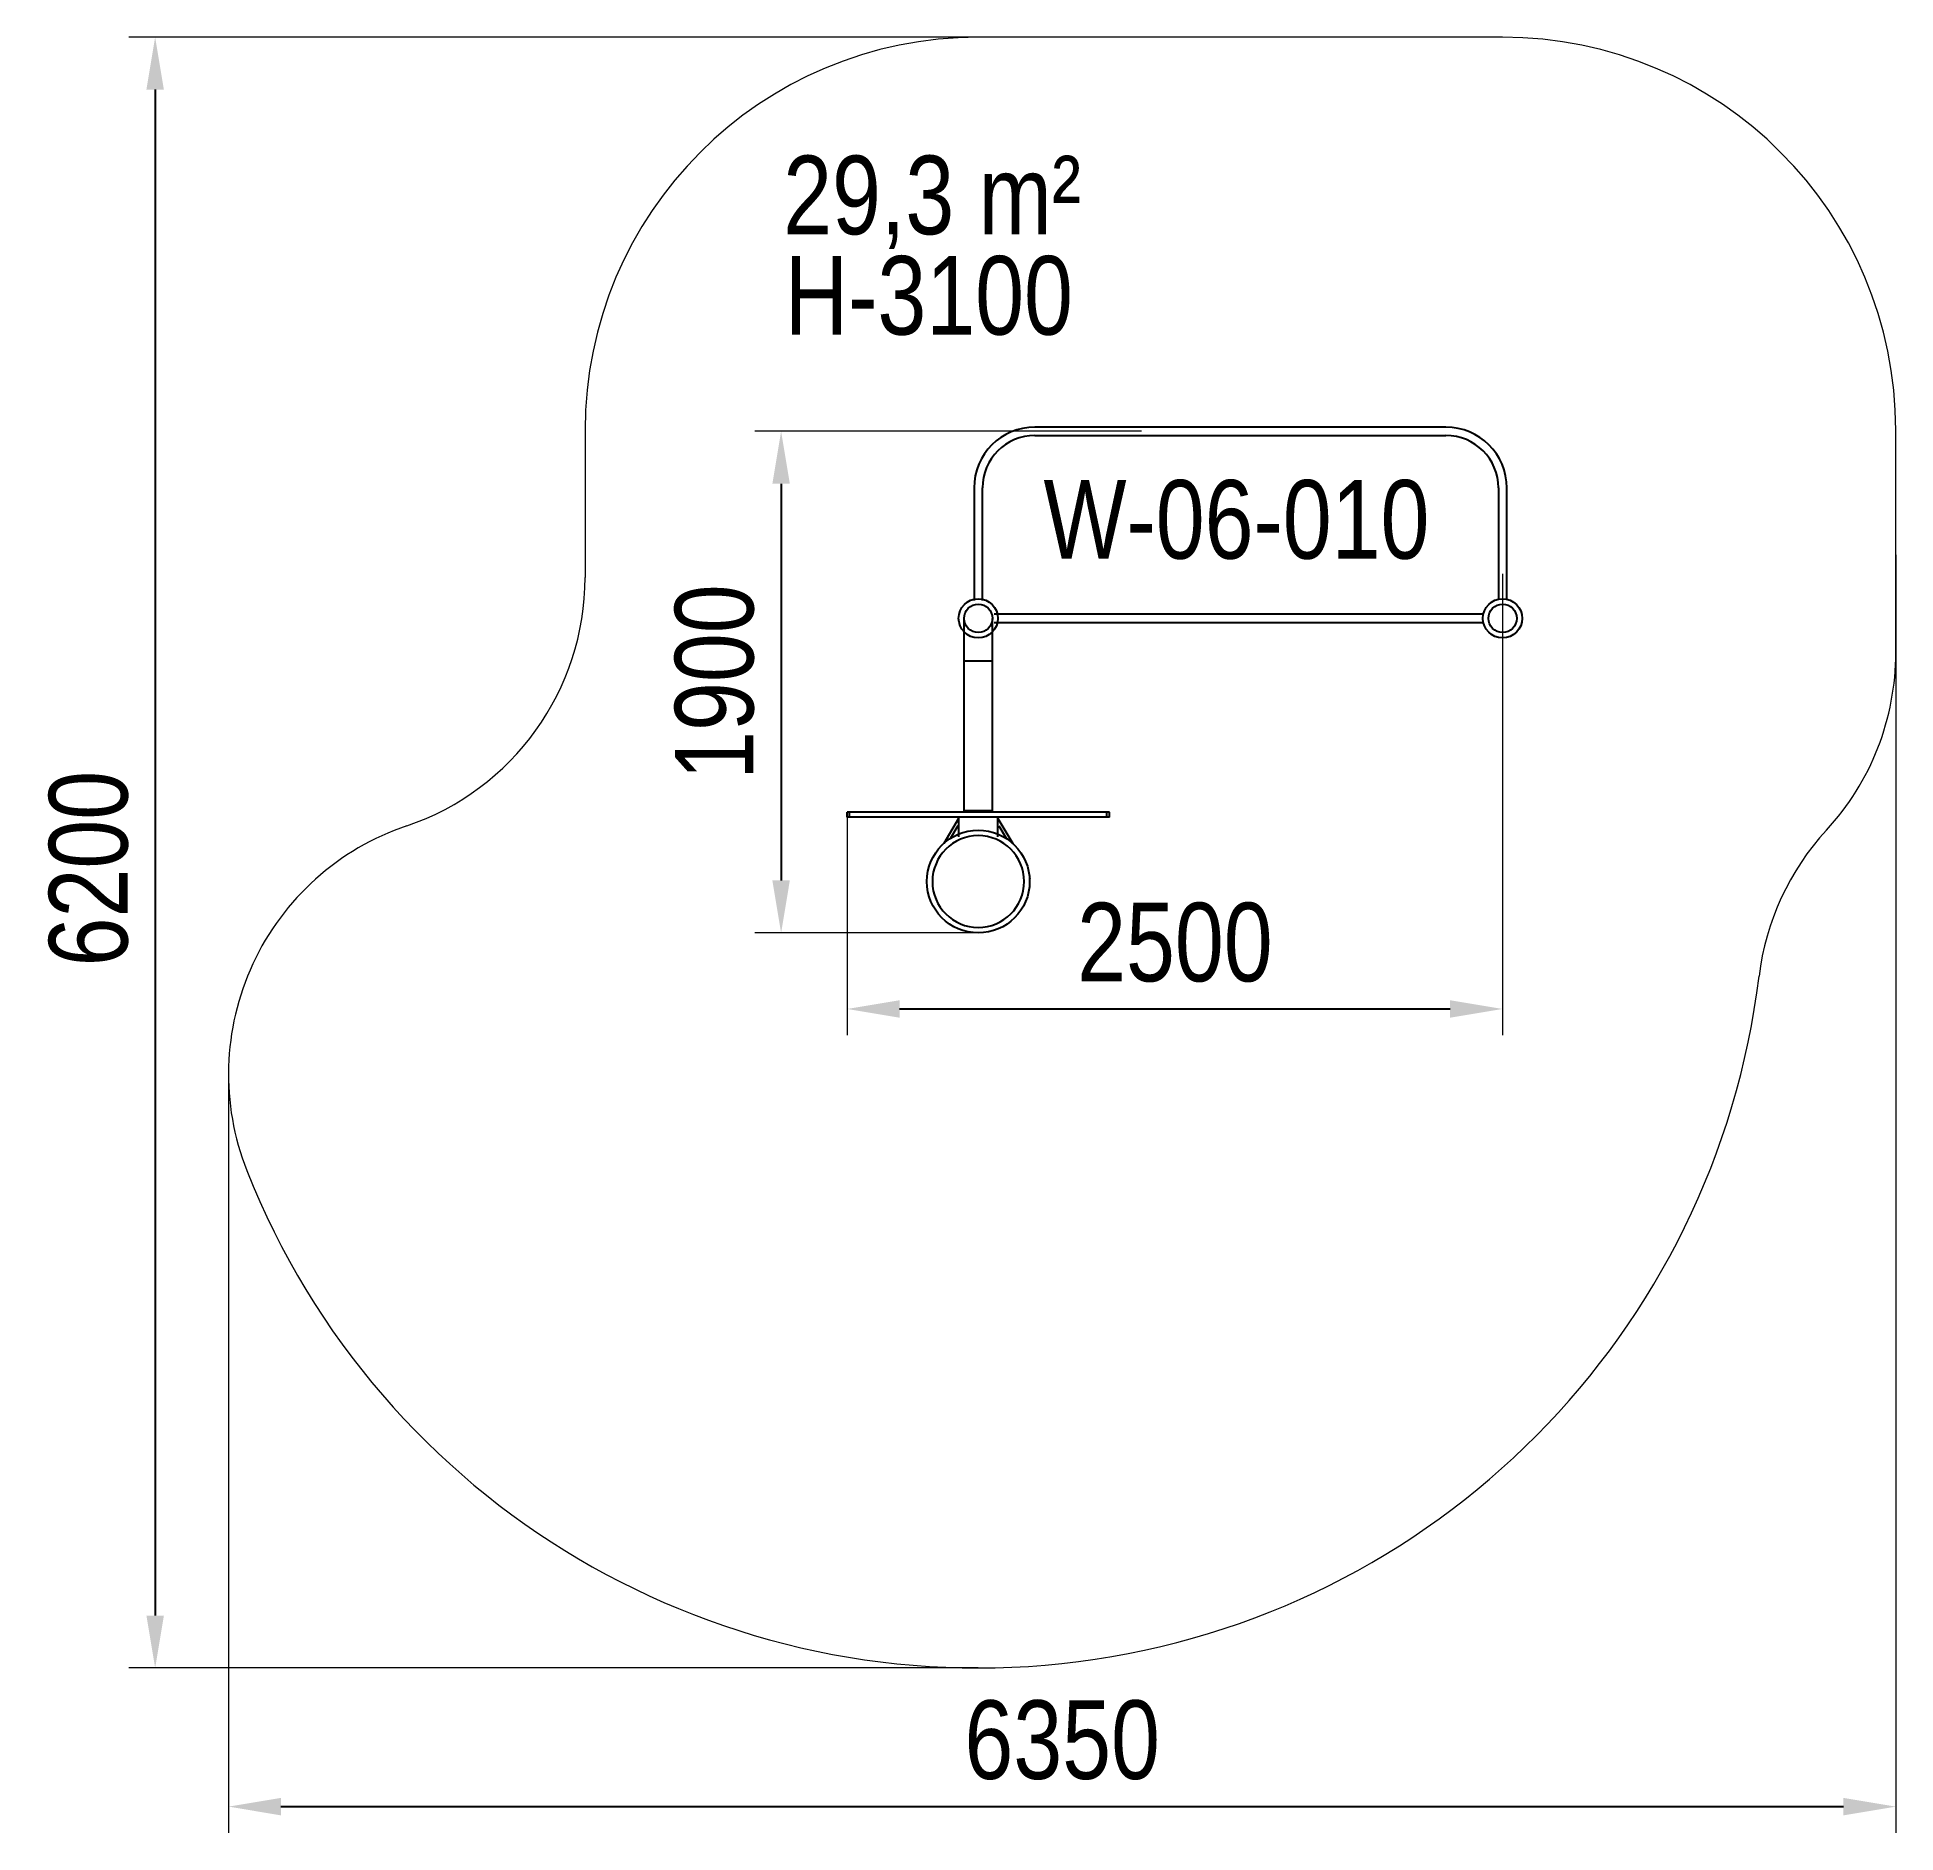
# Model space of a CAD drawing. Header units: millimetres. Extents: x -4393 to 2696, y -4180 to 2671.
import ezdxf

# ---------------------------------------------------------------- set-up
doc = ezdxf.new("R2010")
doc.units = ezdxf.units.MM
for name, color, linetype in [('DIKOM_АРТИКУЛ', 7, 'Continuous'), ('DIKOM_ЗОНА', 80, 'Continuous'), ('DIKOM_ОБЪЕКТ', 7, 'Continuous'), ('DIKOM_РАЗМЕР_ЗОНА', 7, 'Continuous'), ('DIKOM_РАЗМЕР_ОБЪЕКТА', 7, 'Continuous')]:
    doc.layers.add(name, color=color, linetype=linetype)
doc.styles.add('style1', font='arial.ttf', dxfattribs={"width": 0.8})
doc.dimstyles.new('1-50', dxfattribs={"dimtxt": 300, "dimasz": 200, "dimexe": 100, "dimexo": 0, "dimgap": 100, "dimtad": 1, "dimdec": 0, "dimtxsty": 'style1', "dimcen": 0, "dimclrd": 7, "dimclre": 7, "dimadec": 1, "dimazin": 2, "dimtfac": 1, "dimtdec": 0, "dimtmove": 0, "dimatfit": 3, "dimfxl": 0, "dimlwd": 25, "dimlwe": 18, "dimarcsym": 0})

# ---------------------------------------------------------------- blocks, each defined once
blk = doc.blocks.new('*D0')
at = {"layer": 'Defpoints', "color": 0, "transparency": 16777216}
for p in [(-180.4, 1167), (-1555.6, -746.5), (-803.5, -746.5)]:
    blk.add_point(p, dxfattribs=at)
at = {"layer": 'DIKOM_РАЗМЕР_ОБЪЕКТА', "color": 7, "lineweight": 18, "transparency": 16777216}
for p, q in [((-180.4, 1167), (-1655.6, 1167)), ((-803.5, -746.5), (-1655.6, -746.5))]:
    blk.add_line(p, q, dxfattribs=at)
at = {"layer": 'DIKOM_РАЗМЕР_ОБЪЕКТА', "color": 7, "lineweight": 25, "transparency": 16777216}
blk.add_line((-1555.6, 967), (-1555.6, -546.5), dxfattribs=at)
at = {"layer": 'DIKOM_РАЗМЕР_ОБЪЕКТА', "color": 7, "transparency": 16777216}
for points in [[(-1588.9, 967), (-1522.3, 967), (-1555.6, 1167)], [(-1588.9, -546.5), (-1522.3, -546.5), (-1555.6, -746.5)]]:
    blk.add_solid(points, dxfattribs=at)
at = {"layer": 'DIKOM_РАЗМЕР_ОБЪЕКТА', "color": 0, "transparency": 16777216, "insert": (-1808.8, 210.3), "char_height": 300, "attachment_point": 5, "rotation": 90, "style": 'style1'}
blk.add_mtext('1900', dxfattribs=at)
blk = doc.blocks.new('*D1')
at = {"layer": 'Defpoints', "color": 0, "transparency": 16777216}
for p in [(1196.5, 623.1), (-1303.5, -285.5), (1196.5, -1036.7)]:
    blk.add_point(p, dxfattribs=at)
at = {"layer": 'DIKOM_РАЗМЕР_ОБЪЕКТА', "color": 7, "lineweight": 18, "transparency": 16777216}
for p, q in [((1196.5, 623.1), (1196.5, -1136.7)), ((-1303.5, -285.5), (-1303.5, -1136.7))]:
    blk.add_line(p, q, dxfattribs=at)
at = {"layer": 'DIKOM_РАЗМЕР_ОБЪЕКТА', "color": 7, "lineweight": 25, "transparency": 16777216}
blk.add_line((-1103.5, -1036.7), (996.5, -1036.7), dxfattribs=at)
at = {"layer": 'DIKOM_РАЗМЕР_ОБЪЕКТА', "color": 7, "transparency": 16777216}
for points in [[(-1103.5, -1003.4), (-1103.5, -1070), (-1303.5, -1036.7)], [(996.5, -1003.4), (996.5, -1070), (1196.5, -1036.7)]]:
    blk.add_solid(points, dxfattribs=at)
at = {"layer": 'DIKOM_РАЗМЕР_ОБЪЕКТА', "color": 0, "transparency": 16777216, "insert": (-53.5, -783.5), "char_height": 300, "attachment_point": 5, "style": 'style1'}
blk.add_mtext('2500', dxfattribs=at)
blk = doc.blocks.new('*D2')
at = {"layer": 'Defpoints', "color": 0, "transparency": 16777216}
for p in [(302.6, 2670.5), (-3943.3, -3550.5), (-803.5, -3550.5)]:
    blk.add_point(p, dxfattribs=at)
at = {"layer": 'DIKOM_РАЗМЕР_ЗОНА', "color": 7, "lineweight": 18, "transparency": 16777216}
for p, q in [((302.6, 2670.5), (-4043.3, 2670.5)), ((-803.5, -3550.5), (-4043.3, -3550.5))]:
    blk.add_line(p, q, dxfattribs=at)
at = {"layer": 'DIKOM_РАЗМЕР_ЗОНА', "color": 7, "lineweight": 25, "transparency": 16777216}
blk.add_line((-3943.3, 2470.5), (-3943.3, -3350.5), dxfattribs=at)
at = {"layer": 'DIKOM_РАЗМЕР_ЗОНА', "color": 7, "transparency": 16777216}
for points in [[(-3976.6, 2470.5), (-3909.9, 2470.5), (-3943.3, 2670.5)], [(-3976.6, -3350.5), (-3909.9, -3350.5), (-3943.3, -3550.5)]]:
    blk.add_solid(points, dxfattribs=at)
at = {"layer": 'DIKOM_РАЗМЕР_ЗОНА', "color": 0, "transparency": 16777216, "insert": (-4196.4, -501.3), "char_height": 300, "attachment_point": 5, "rotation": 90, "style": 'style1'}
blk.add_mtext('6200', dxfattribs=at)
blk = doc.blocks.new('*D3')
at = {"layer": 'Defpoints', "color": 0, "transparency": 16777216}
for p in [(2696.5, 695.3), (-3663.3, -1309.1), (2696.5, -4079.5)]:
    blk.add_point(p, dxfattribs=at)
at = {"layer": 'DIKOM_РАЗМЕР_ЗОНА', "color": 7, "lineweight": 18, "transparency": 16777216}
for p, q in [((2696.5, 695.3), (2696.5, -4179.5)), ((-3663.3, -1309.1), (-3663.3, -4179.5))]:
    blk.add_line(p, q, dxfattribs=at)
at = {"layer": 'DIKOM_РАЗМЕР_ЗОНА', "color": 7, "lineweight": 25, "transparency": 16777216}
blk.add_line((-3463.3, -4079.5), (2496.5, -4079.5), dxfattribs=at)
at = {"layer": 'DIKOM_РАЗМЕР_ЗОНА', "color": 7, "transparency": 16777216}
for points in [[(-3463.3, -4046.2), (-3463.3, -4112.9), (-3663.3, -4079.5)], [(2496.5, -4046.2), (2496.5, -4112.9), (2696.5, -4079.5)]]:
    blk.add_solid(points, dxfattribs=at)
at = {"layer": 'DIKOM_РАЗМЕР_ЗОНА', "color": 0, "transparency": 16777216, "insert": (-483.4, -3826.2), "char_height": 300, "attachment_point": 5, "style": 'style1'}
blk.add_mtext('6350', dxfattribs=at)

msp = doc.modelspace()

# ---------------------------------------------------------------- linework, layer by layer
at = {"layer": 'DIKOM_ЗОНА', "color": 3, "lineweight": 15}
for p, q in [((1196.5, 2670.5), (-803.5, 2670.5)), ((-2303.5, 1170.5), (-2303.5, 609.4)), ((2696.5, 322.9), (2696.5, 1170.5))]:
    msp.add_line(p, q, dxfattribs=at)
for centre, radius, start, end in [((-803.5, 1170.5), 1500, 90, 180), ((1196.5, 1170.5), 1500, 0, 90), ((-3303.5, 609.4), 1000, 288.66178, 0), ((1696.5, 322.9), 1000, 317.34486, 0), ((-2663.6, -1285.5), 1000, 108.66178, 201.56152), ((3167.4, -1032.2), 1000, 137.34486, 173.08236), ((-803.5, -550.5), 3000, 201.56152, 353.08236)]:
    msp.add_arc(centre, radius, start, end, dxfattribs=at)
at = {"layer": 'DIKOM_ОБЪЕКТ'}
for p, q in [((980.5, 1183), (-587.5, 1183)), ((-587.5, 1151), (980.5, 1151)), ((-819.5, 951), (-819.5, 521)), ((-787.5, 521), (-787.5, 951)), ((1180.5, 951), (1180.5, 526.8)), ((1212.5, 526.8), (1212.5, 951)), ((-857.5, -280.5), (-857.5, 453.5)), ((-749.5, -280.5), (-749.5, 453.5)), ((1123.2, 469.5), (-743.5, 469.5)), ((-743.5, 437.5), (1123.2, 437.5)), ((-857.5, 291.5), (-749.5, 291.5)), ((-753.5, -280.5), (-853.5, -280.5)), ((-853.5, -285.5), (-853.5, -280.5)), ((-753.5, -285.5), (-753.5, -280.5)), ((-1303.5, -305.5), (-1303.5, -285.5)), ((-1294.6, -285.5), (-1303.5, -285.5)), ((-1294.6, -305.5), (-1303.5, -305.5)), ((-1294.6, -305.5), (-1294.6, -285.5)), ((-312.5, -285.5), (-1294.6, -285.5)), ((-312.5, -305.5), (-1294.6, -305.5)), ((-878.5, -309.5), (-935.3, -405.3)), ((-881.3, -337.7), (-909.7, -385.7)), ((-878.5, -305.5), (-878.5, -379.7)), ((-728.5, -305.5), (-878.5, -305.5)), ((-728.5, -379.7), (-728.5, -305.5)), ((-728.5, -309.5), (-671.8, -405.3)), ((-725.7, -337.7), (-697.3, -385.7)), ((-312.5, -305.5), (-312.5, -285.5)), ((-303.5, -285.5), (-312.5, -285.5)), ((-303.5, -305.5), (-312.5, -305.5)), ((-303.5, -305.5), (-303.5, -285.5)), ((-878.4, -375.8), (-878.5, -375.5)), ((-612.9, -504.8), (-611.9, -506.5)), ((-608, -536.7), (-606.3, -539.6))]:
    msp.add_line(p, q, dxfattribs=at)
for centre, radius in [((-803.5, 453.5), 75), ((-803.5, 453.5), 54), ((-803.5, 453.5), 54), ((-803.5, 453.5), 54), ((-803.5, 453.5), 54), ((1196.5, 453.5), 75), ((1196.5, 453.5), 54), ((-803.5, -550.5), 196)]:
    msp.add_circle(centre, radius, dxfattribs=at)
at = {"layer": 'DIKOM_ОБЪЕКТ', "extrusion": (-1.73472e-18, 7.88914e-30, -1)}
msp.add_circle((803.5, -550.5), 175, dxfattribs=at)
at = {"layer": 'DIKOM_ОБЪЕКТ'}
for centre, radius, start, end in [((-587.5, 951), 232, 90, 180), ((-587.5, 951), 200, 90, 180), ((980.5, 951), 232, 0, 90), ((980.5, 951), 200, 0, 90)]:
    msp.add_arc(centre, radius, start, end, dxfattribs=at)

# ---------------------------------------------------------------- texts
at = {"layer": 'DIKOM_АРТИКУЛ', "color": 7, "style": 'style1', "width": 0.8}
msp.add_text('W-06-010', height=300, dxfattribs=at).set_placement((-554.5, 681.1))
at = {"layer": 'DIKOM_РАЗМЕР_ОБЪЕКТА', "char_height": 300, "width": 2314.7, "attachment_point": 1, "style": 'style1'}
for s, insert in [('29,3 m²', (-1547.7, 2218.6)), ('{\\C0;H-3100}', (-1542, 1835.8))]:
    msp.add_mtext(s, dxfattribs=dict(at, insert=insert))

# ---------------------------------------------------------------- dimensions: what is measured, and where the dimension line sits
at = {"layer": 'DIKOM_РАЗМЕР_ЗОНА'}
dim = msp.add_linear_dim(base=(-3943.3, -3550.5), p1=(302.6, 2670.5), p2=(-803.5, -3550.5), angle=90, text='6200', dimstyle='1-50', dxfattribs=at)
dim.commit()
dim.dimension.update_dxf_attribs({"geometry": '*D2', "text_midpoint": (-3943.3, -501.3), "dimtype": 160})
dim = msp.add_linear_dim(base=(2696.5, -4079.5), p1=(-3663.3, -1309.1), p2=(2696.5, 695.3), text='6350', dimstyle='1-50', dxfattribs=at)
dim.commit()
dim.dimension.update_dxf_attribs({"geometry": '*D3', "text_midpoint": (-483.4, -4079.5), "dimtype": 160})
at = {"layer": 'DIKOM_РАЗМЕР_ОБЪЕКТА'}
dim = msp.add_linear_dim(base=(-1555.6, -746.5), p1=(-180.4, 1167), p2=(-803.5, -746.5), angle=90, text='1900', dimstyle='1-50', dxfattribs=at)
dim.commit()
dim.dimension.update_dxf_attribs({"geometry": '*D0', "text_midpoint": (-1555.6, 210.3), "dimtype": 160})
dim = msp.add_linear_dim(base=(1196.5, -1036.7), p1=(-1303.5, -285.5), p2=(1196.5, 623.1), text='2500', dimstyle='1-50', dxfattribs=at)
dim.commit()
dim.dimension.update_dxf_attribs({"geometry": '*D1', "text_midpoint": (-53.5, -1036.7), "dimtype": 160})

doc.saveas('drawing.dxf')
